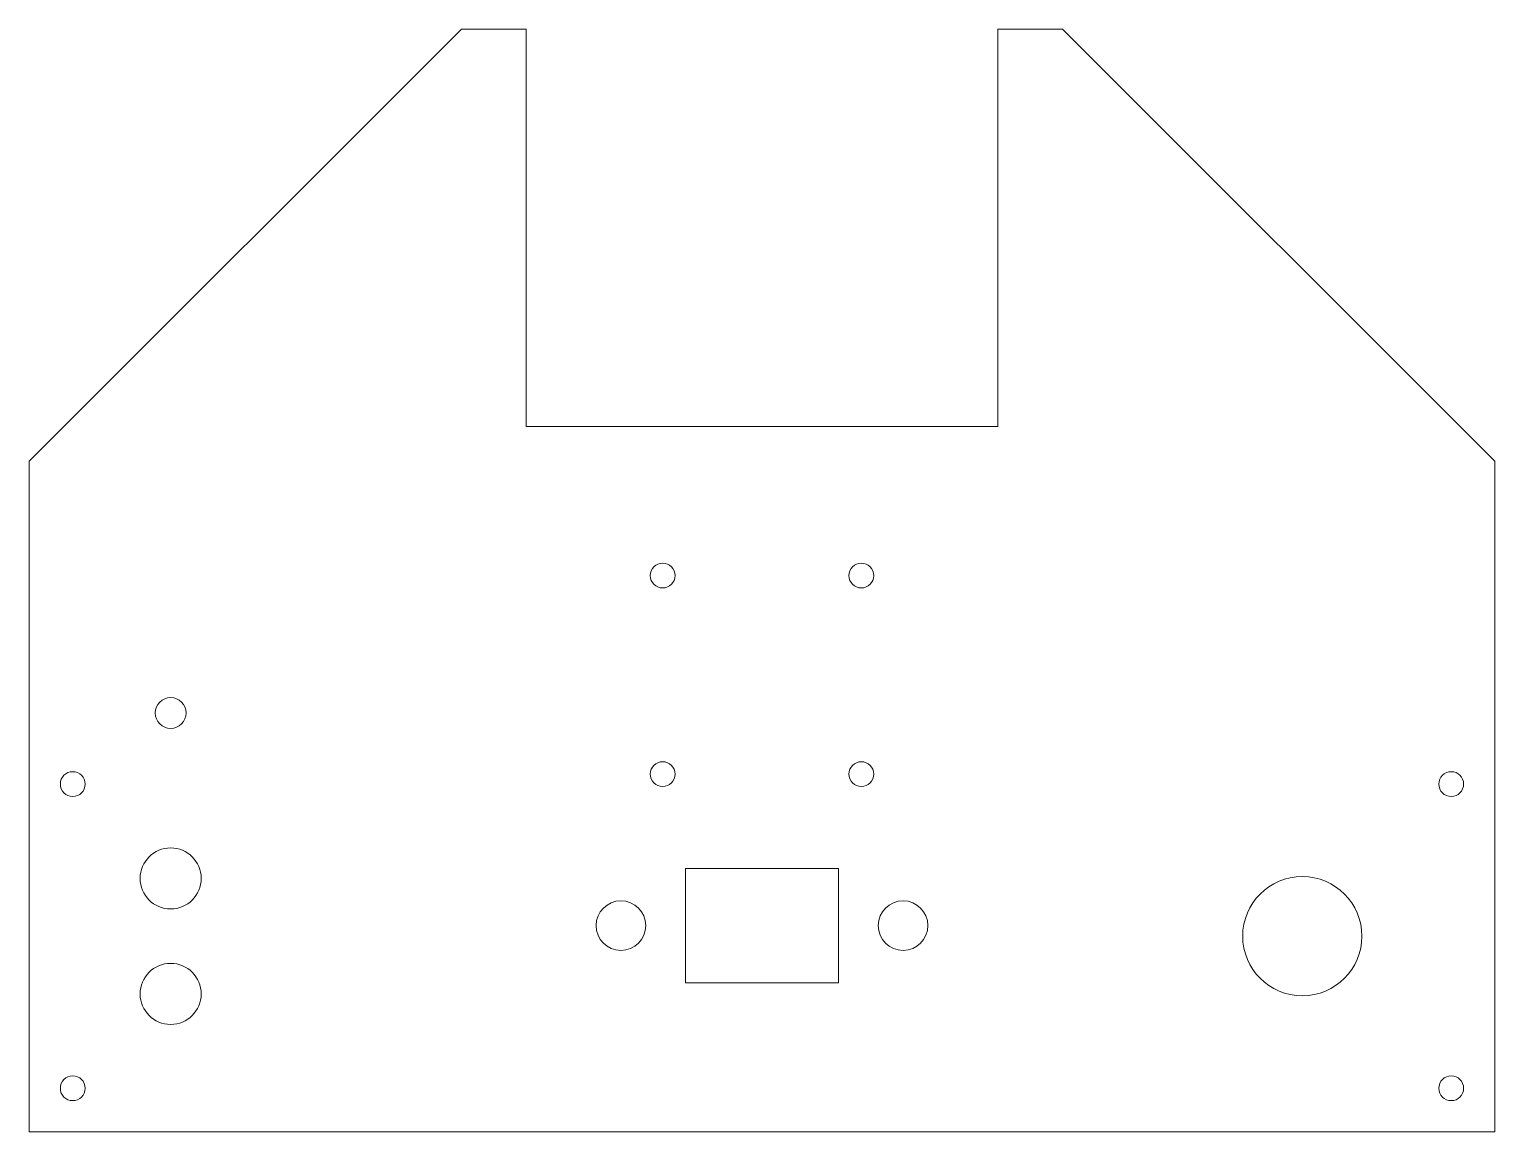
# Model space of a CAD drawing. Header units: millimetres. Extents: x -356 to -61, y -331 to -109.
import ezdxf

# ---------------------------------------------------------------- set-up
doc = ezdxf.new("R2010")
doc.units = ezdxf.units.MM

msp = doc.modelspace()

# ---------------------------------------------------------------- linework, layer by layer
at = {"color": 7, "linetype": 'Continuous', "lineweight": 15}
for p, q in [((-269.15, -108.6), (-356.15, -195.6)), ((-256.15, -108.6), (-269.15, -108.6)), ((-256.15, -188.6), (-256.15, -108.6)), ((-148.15, -108.6), (-161.15, -108.6)), ((-161.15, -108.6), (-161.15, -188.6)), ((-61.15, -195.6), (-148.15, -108.6)), ((-161.15, -188.6), (-256.15, -188.6)), ((-356.15, -195.6), (-356.15, -330.6)), ((-61.15, -330.6), (-61.15, -195.6)), ((-224.05, -300.6), (-224.05, -277.6)), ((-224.05, -277.6), (-193.25, -277.6)), ((-193.25, -277.6), (-193.25, -300.6)), ((-193.25, -300.6), (-224.05, -300.6)), ((-356.15, -330.6), (-61.15, -330.6))]:
    msp.add_line(p, q, dxfattribs=at)
for centre, radius in [((-228.65, -218.6), 2.5), ((-188.65, -218.6), 2.5), ((-327.69, -246.28), 3.1), ((-228.65, -258.6), 2.5), ((-188.65, -258.6), 2.5), ((-347.4, -260.6), 2.5), ((-69.9, -260.6), 2.5), ((-327.69, -279.6), 6.15), ((-99.88, -291.23), 12), ((-237.05, -289.1), 5), ((-180.25, -289.1), 5), ((-327.69, -302.85), 6.15), ((-347.4, -321.85), 2.5), ((-69.9, -321.85), 2.5)]:
    msp.add_circle(centre, radius, dxfattribs=at)

doc.saveas('drawing.dxf')
